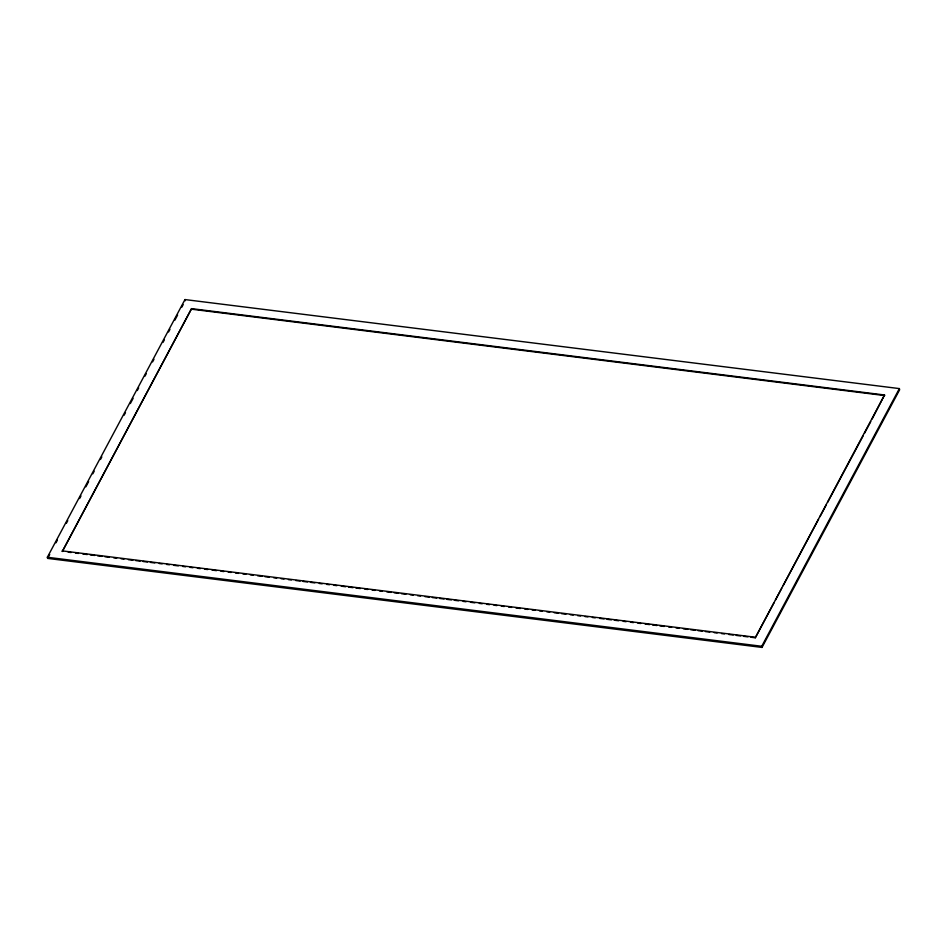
<?xml version="1.0" encoding="UTF-8"?>
<svg xmlns="http://www.w3.org/2000/svg" width="947" height="947" viewBox="0 0 947 947"><rect width="100%" height="100%" fill="white"/><g stroke="black" fill="none" stroke-linecap="round" stroke-linejoin="round"><path stroke-width="1.42" d="M47.35 557.262L184.985 299.572L899.378 388.59L899.65 389.738L762.015 647.428L47.622 558.41L47.35 557.262L761.743 646.268L899.378 388.59M48.321 557.108L49.706 554.504M55.968 542.797L57.353 540.192M66.385 523.277L67.782 520.672M79.595 498.548L80.992 495.944M85.857 486.829L88.627 481.632M92.806 473.82L94.191 471.215M100.453 459.508L101.838 456.904M124.081 415.26L125.478 412.655M130.343 403.54L133.125 398.332M137.291 390.531L138.676 387.927M144.938 376.208L146.323 373.603M152.585 361.896L153.97 359.292M163.014 342.376L164.399 339.772M168.566 331.959L169.963 329.355M174.828 320.252L177.61 315.043M181.777 307.23L183.162 304.626M191.566 308.639L62.336 551.438L191.566 308.639L884.534 394.982L872.151 419M750.888 637.236L755.292 637.781L884.534 394.982M755.292 637.781L774.078 602.623M775.463 600.019L781.725 588.3M783.122 585.696L818.587 519.276M819.984 516.671L826.246 504.952M827.631 502.348L863.108 435.928M864.493 433.324L870.755 421.604M191.708 309.219L884.664 395.562M62.194 550.87L755.161 637.213M68.208 552.172L71.143 552.539M75.547 553.084L78.483 553.45M82.886 554.007L87.29 554.551M90.225 554.918L94.629 555.463M97.565 555.83L101.968 556.374M104.904 556.741L109.307 557.298M113.711 557.842L116.647 558.209M121.062 558.754L123.998 559.121M128.401 559.677L132.805 560.222M135.741 560.588L140.144 561.133M143.08 561.5L147.483 562.045M150.419 562.411L154.823 562.968M159.226 563.512L162.162 563.879M166.565 564.424L169.501 564.791M173.905 565.347L178.32 565.892M182.724 566.436L185.659 566.803M190.063 567.36L192.999 567.727M197.402 568.271L200.338 568.638M204.741 569.183L207.677 569.549M212.081 570.094L216.484 570.65M220.888 571.195L223.823 571.562M228.227 572.106L231.163 572.473M235.578 573.03L238.514 573.397M242.917 573.941L245.853 574.308M250.257 574.853L253.192 575.22M257.596 575.764L261.999 576.321M264.935 576.687L269.339 577.232M273.742 577.777L276.678 578.144M281.081 578.7L284.017 579.067M288.421 579.611L291.356 579.978M295.772 580.523L300.175 581.079M303.111 581.446L307.515 581.991M310.45 582.358L314.854 582.902M319.257 583.459L322.193 583.814M326.597 584.37L329.532 584.737M333.936 585.282L336.872 585.648M341.275 586.193L345.679 586.749M348.614 587.116L353.03 587.661M355.965 588.028L360.369 588.572M364.773 589.129L367.708 589.484M372.112 590.04L375.048 590.407M379.451 590.952L382.387 591.319M386.79 591.863L391.194 592.42M394.13 592.786L398.533 593.331M401.469 593.698L405.872 594.243M410.276 594.799L413.223 595.166M417.627 595.71L420.563 596.077M424.966 596.622L429.37 597.178M432.305 597.533L436.709 598.09M439.645 598.457L444.048 599.001M446.984 599.368L451.388 599.913M454.323 600.28L458.727 600.836M463.13 601.381L466.066 601.747M470.481 602.292L474.885 602.848M479.289 603.393L482.224 603.76M486.628 604.304L489.563 604.671M493.967 605.216L496.903 605.583M501.306 606.139L504.242 606.506M508.646 607.051L511.581 607.418M515.985 607.962L520.388 608.519M524.792 609.063L527.739 609.43M532.143 609.975L535.079 610.342M539.482 610.886L542.418 611.253M546.821 611.809L549.757 612.176M554.161 612.721L558.564 613.265M561.5 613.632L565.904 614.189M570.307 614.733L573.243 615.1M577.646 615.645L580.582 616.012M584.986 616.568L587.933 616.923M592.337 617.48L595.272 617.846M599.676 618.391L604.079 618.936M607.015 619.302L611.419 619.859M614.354 620.226L618.758 620.77M623.162 621.315L626.097 621.682M630.501 622.238L633.436 622.605M637.84 623.15L640.776 623.517M645.191 624.061L649.595 624.606M652.53 624.973L656.934 625.529M659.87 625.896L664.273 626.441M668.677 626.985L671.612 627.352M676.016 627.908L678.952 628.275M683.355 628.82L687.759 629.364M690.694 629.731L695.098 630.288M698.034 630.643L702.437 631.199M705.385 631.566L709.788 632.111M714.192 632.655L717.128 633.022M721.531 633.579L724.467 633.945M728.87 634.49L733.274 635.035M736.21 635.401L740.613 635.958M743.549 636.313L747.952 636.869M761.743 646.268L762.015 647.428M184.985 299.572L185.257 300.732"/></g></svg>
